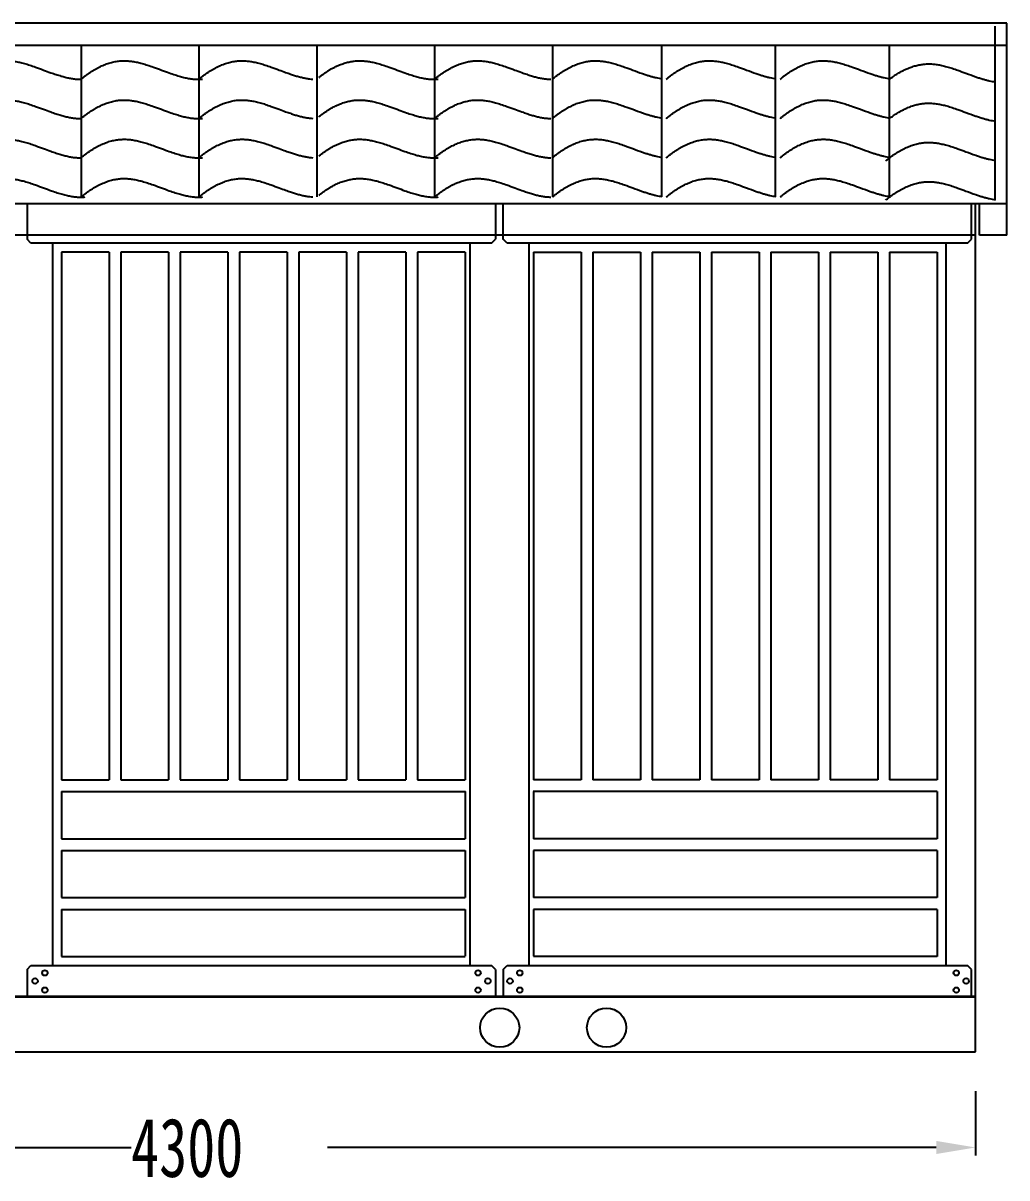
# Model space of a CAD drawing. Extents: x 1225 to 6895, y 909 to 1228.
# Drawn here: x 4703.1 to 4765.8, y 1105.5 to 1179 of the extents above; entities that cross this region are included whole.
import ezdxf

# ---------------------------------------------------------------- set-up
doc = ezdxf.new("R2010")
doc.units = 0
doc.layers.add('__2', color=6, linetype='CONTINUOUS')
doc.styles.add('GOLD___', font='', dxfattribs={"width": 0.7})
doc.styles.get('GOLD___').set_extended_font_data('SimSun')

msp = doc.modelspace()

# ---------------------------------------------------------------- linework, layer by layer
at = {"layer": '__2', "color": 7}
for p, q in [((4765.77, 1178.972), (4666.77, 1178.972)), ((4764.991, 1178.77), (4764.991, 1167.701)), ((4765.77, 1165.472), (4765.77, 1178.972)), ((4765.77, 1177.535), (4668.504, 1177.535)), ((4706.839, 1177.535), (4706.839, 1167.893)), ((4714.339, 1177.535), (4714.339, 1167.893)), ((4721.839, 1177.535), (4721.839, 1167.903)), ((4729.339, 1177.535), (4729.339, 1167.893)), ((4736.839, 1177.535), (4736.839, 1167.903)), ((4743.774, 1177.535), (4743.774, 1167.903)), ((4751.024, 1177.535), (4751.024, 1167.903)), ((4758.274, 1177.535), (4758.274, 1167.903)), ((4765.77, 1167.472), (4666.77, 1167.472)), ((4703.395, 1167.472), (4703.395, 1165.222)), ((4733.207, 1167.472), (4733.207, 1165.222)), ((4733.707, 1165.194), (4733.707, 1167.472)), ((4763.52, 1165.222), (4763.52, 1167.472)), ((4763.77, 1113.472), (4763.77, 1167.472)), ((4764.02, 1165.472), (4764.02, 1167.472)), ((4763.77, 1165.472), (4668.77, 1165.472)), ((4765.77, 1165.472), (4764.02, 1165.472)), ((4703.645, 1164.972), (4703.395, 1165.222)), ((4732.957, 1164.972), (4703.645, 1164.972)), ((4705.02, 1164.972), (4705.02, 1118.972)), ((4731.582, 1164.972), (4731.582, 1118.972)), ((4732.957, 1164.972), (4733.207, 1165.222)), ((4733.957, 1164.972), (4733.707, 1165.222)), ((4763.27, 1164.972), (4733.957, 1164.972)), ((4735.332, 1164.972), (4735.332, 1118.972)), ((4761.895, 1118.972), (4761.895, 1164.972)), ((4763.27, 1164.972), (4763.52, 1165.222)), ((4705.595, 1164.397), (4705.595, 1130.797)), ((4708.62, 1164.397), (4705.595, 1164.397)), ((4708.62, 1164.397), (4708.62, 1130.797)), ((4709.37, 1164.397), (4709.37, 1130.797)), ((4712.395, 1164.397), (4709.37, 1164.397)), ((4712.395, 1164.397), (4712.395, 1130.797)), ((4713.145, 1164.397), (4713.145, 1130.797)), ((4716.17, 1164.397), (4713.145, 1164.397)), ((4716.17, 1164.397), (4716.17, 1130.797)), ((4716.92, 1164.397), (4716.92, 1130.797)), ((4719.957, 1164.397), (4716.92, 1164.397)), ((4719.957, 1164.397), (4719.957, 1130.797)), ((4720.695, 1164.397), (4720.695, 1130.797)), ((4723.732, 1164.397), (4720.695, 1164.397)), ((4723.732, 1164.397), (4723.732, 1130.797)), ((4724.47, 1164.397), (4724.47, 1130.797)), ((4727.507, 1164.397), (4724.47, 1164.397)), ((4727.507, 1164.397), (4727.507, 1130.797)), ((4728.245, 1164.397), (4728.245, 1130.797)), ((4731.282, 1164.397), (4728.245, 1164.397)), ((4731.282, 1164.397), (4731.282, 1130.797)), ((4735.632, 1164.397), (4735.632, 1130.797)), ((4735.632, 1164.397), (4738.67, 1164.397)), ((4738.67, 1164.397), (4738.67, 1130.797)), ((4739.407, 1164.397), (4739.407, 1130.797)), ((4739.407, 1164.397), (4742.445, 1164.397)), ((4742.445, 1164.397), (4742.445, 1130.797)), ((4743.182, 1164.397), (4743.182, 1130.797)), ((4743.182, 1164.397), (4746.22, 1164.397)), ((4746.22, 1164.397), (4746.22, 1130.797)), ((4746.957, 1164.397), (4746.957, 1130.797)), ((4746.957, 1164.397), (4749.995, 1164.397)), ((4749.995, 1164.397), (4749.995, 1130.797)), ((4750.745, 1164.397), (4750.745, 1130.797)), ((4750.745, 1164.397), (4753.77, 1164.397)), ((4753.77, 1164.397), (4753.77, 1130.797)), ((4754.52, 1164.397), (4754.52, 1130.797)), ((4754.52, 1164.397), (4757.545, 1164.397)), ((4757.545, 1164.397), (4757.545, 1130.797)), ((4758.295, 1164.397), (4758.295, 1130.797)), ((4758.295, 1164.397), (4761.32, 1164.397)), ((4761.32, 1164.397), (4761.32, 1130.797)), ((4705.595, 1130.797), (4708.62, 1130.797)), ((4709.37, 1130.797), (4712.395, 1130.797)), ((4713.145, 1130.797), (4716.17, 1130.797)), ((4716.92, 1130.797), (4719.957, 1130.797)), ((4720.695, 1130.797), (4723.732, 1130.797)), ((4724.47, 1130.797), (4727.507, 1130.797)), ((4728.245, 1130.797), (4731.282, 1130.797)), ((4738.67, 1130.797), (4735.632, 1130.797)), ((4742.445, 1130.797), (4739.407, 1130.797)), ((4746.22, 1130.797), (4743.182, 1130.797)), ((4749.995, 1130.797), (4746.957, 1130.797)), ((4753.77, 1130.797), (4750.745, 1130.797)), ((4757.545, 1130.797), (4754.52, 1130.797)), ((4761.32, 1130.797), (4758.295, 1130.797)), ((4705.595, 1130.047), (4731.302, 1130.047)), ((4705.595, 1130.047), (4705.595, 1127.047)), ((4731.282, 1130.047), (4731.282, 1127.047)), ((4761.32, 1130.047), (4735.612, 1130.047)), ((4735.632, 1130.047), (4735.632, 1127.047)), ((4761.32, 1130.047), (4761.32, 1127.047)), ((4705.595, 1127.047), (4731.282, 1127.047)), ((4761.32, 1127.047), (4735.632, 1127.047)), ((4705.595, 1126.297), (4731.282, 1126.297)), ((4705.595, 1126.297), (4705.595, 1123.297)), ((4731.282, 1126.297), (4731.282, 1123.297)), ((4761.32, 1126.297), (4735.632, 1126.297)), ((4735.632, 1126.297), (4735.632, 1123.297)), ((4761.32, 1126.297), (4761.32, 1123.297)), ((4705.595, 1123.297), (4731.282, 1123.297)), ((4761.32, 1123.297), (4735.632, 1123.297)), ((4705.595, 1122.547), (4731.282, 1122.547)), ((4705.595, 1122.547), (4705.595, 1119.547)), ((4731.282, 1122.547), (4731.282, 1119.561)), ((4761.32, 1122.547), (4735.632, 1122.547)), ((4735.632, 1122.547), (4735.632, 1119.561)), ((4761.32, 1122.547), (4761.32, 1119.547)), ((4703.395, 1118.722), (4703.645, 1118.972)), ((4703.645, 1118.972), (4732.957, 1118.972)), ((4703.645, 1118.972), (4732.957, 1118.972)), ((4705.595, 1119.547), (4731.282, 1119.547)), ((4733.207, 1118.722), (4732.957, 1118.972)), ((4733.707, 1118.722), (4733.957, 1118.972)), ((4733.957, 1118.972), (4763.27, 1118.972)), ((4733.957, 1118.972), (4763.27, 1118.972)), ((4761.32, 1119.547), (4735.632, 1119.547)), ((4763.52, 1118.722), (4763.27, 1118.972)), ((4703.395, 1118.722), (4703.395, 1116.972)), ((4733.207, 1118.722), (4733.207, 1116.972)), ((4733.707, 1118.722), (4733.707, 1116.972)), ((4763.52, 1117.052), (4763.52, 1118.722)), ((4668.77, 1117.022), (4763.77, 1117.022)), ((4668.77, 1117.022), (4763.77, 1117.022)), ((4668.77, 1116.972), (4763.77, 1116.972)), ((4668.77, 1116.972), (4763.77, 1116.972)), ((4705.02, 1117.022), (4705.02, 1116.972)), ((4731.582, 1117.022), (4731.582, 1116.972)), ((4735.332, 1117.022), (4735.332, 1116.972)), ((4668.77, 1113.472), (4763.77, 1113.472))]:
    msp.add_line(p, q, dxfattribs=at)
at = {"layer": '__2'}
for p, q in [((4763.77, 1110.972), (4763.77, 1106.891)), ((4671.27, 1107.391), (4710.017, 1107.391)), ((4761.27, 1107.391), (4722.522, 1107.391))]:
    msp.add_line(p, q, dxfattribs=at)
at = {"layer": '__2', "color": 7}
for centre, radius in [((4704.531, 1118.506), 0.172), ((4732.104, 1118.506), 0.172), ((4734.763, 1118.506), 0.172), ((4762.546, 1118.506), 0.172), ((4703.906, 1117.988), 0.172), ((4704.531, 1117.413), 0.172), ((4732.104, 1117.413), 0.172), ((4732.729, 1117.988), 0.172), ((4734.137, 1117.988), 0.172), ((4734.763, 1117.413), 0.172), ((4762.546, 1117.413), 0.172), ((4763.172, 1117.988), 0.172), ((4733.484, 1115.021), 1.249), ((4740.286, 1115.021), 1.249)]:
    msp.add_circle(centre, radius, dxfattribs=at)
at = {"layer": '__2'}
for points, knots in [([(4699.339, 1175.403), (4699.387, 1175.443), (4699.484, 1175.525), (4699.633, 1175.641), (4699.784, 1175.752), (4699.938, 1175.856), (4700.093, 1175.955), (4700.25, 1176.047), (4700.407, 1176.132), (4700.564, 1176.21), (4700.721, 1176.281), (4700.878, 1176.344), (4701.034, 1176.4), (4701.189, 1176.448), (4701.342, 1176.489), (4701.494, 1176.522), (4701.645, 1176.547), (4701.788, 1176.563), (4701.926, 1176.573), (4702.059, 1176.576), (4702.194, 1176.573), (4702.332, 1176.565), (4702.473, 1176.552), (4702.669, 1176.525), (4702.921, 1176.478), (4703.238, 1176.399), (4703.578, 1176.296), (4703.985, 1176.157), (4704.432, 1175.99), (4704.866, 1175.829), (4705.233, 1175.701), (4705.54, 1175.604), (4705.824, 1175.527), (4706.093, 1175.467), (4706.352, 1175.424), (4706.599, 1175.398), (4706.76, 1175.395), (4706.839, 1175.393)], [0, 0, 0, 0, 0.189396, 0.378301, 0.566116, 0.752301, 0.936321, 1.117982, 1.296825, 1.472626, 1.64468, 1.813418, 1.97885, 2.141033, 2.299847, 2.455499, 2.608095, 2.757785, 2.888404, 3.021068, 3.156191, 3.294322, 3.435778, 3.581339, 3.887135, 4.205762, 4.558603, 4.953355, 5.49728, 5.987329, 6.343886, 6.663033, 6.951763, 7.229244, 7.489452, 7.73661, 7.973697, 7.973697, 7.973697, 7.973697]), ([(4706.839, 1175.403), (4706.887, 1175.443), (4706.984, 1175.525), (4707.133, 1175.641), (4707.284, 1175.752), (4707.438, 1175.856), (4707.593, 1175.955), (4707.75, 1176.047), (4707.907, 1176.132), (4708.064, 1176.21), (4708.221, 1176.281), (4708.378, 1176.344), (4708.534, 1176.4), (4708.689, 1176.448), (4708.842, 1176.489), (4708.994, 1176.522), (4709.145, 1176.547), (4709.288, 1176.563), (4709.426, 1176.573), (4709.559, 1176.576), (4709.694, 1176.573), (4709.832, 1176.565), (4709.973, 1176.552), (4710.169, 1176.525), (4710.421, 1176.478), (4710.738, 1176.399), (4711.078, 1176.296), (4711.485, 1176.157), (4711.946, 1175.985), (4712.406, 1175.814), (4712.808, 1175.676), (4713.144, 1175.574), (4713.456, 1175.495), (4713.705, 1175.447), (4713.898, 1175.42), (4714.038, 1175.405), (4714.174, 1175.396), (4714.307, 1175.393), (4714.438, 1175.394), (4714.525, 1175.4), (4714.568, 1175.403)], [0, 0, 0, 0, 0.189396, 0.378301, 0.566116, 0.752301, 0.936321, 1.117982, 1.296825, 1.472626, 1.64468, 1.813418, 1.97885, 2.141033, 2.299847, 2.455499, 2.608095, 2.757785, 2.888404, 3.021068, 3.156191, 3.294322, 3.435778, 3.581339, 3.887135, 4.205762, 4.558603, 4.953355, 5.49728, 6.034212, 6.423971, 6.772441, 7.087193, 7.389305, 7.533106, 7.672835, 7.80925, 7.942656, 8.073582, 8.202425, 8.202425, 8.202425, 8.202425]), ([(4714.339, 1175.403), (4714.387, 1175.443), (4714.484, 1175.525), (4714.633, 1175.641), (4714.784, 1175.752), (4714.938, 1175.856), (4715.093, 1175.955), (4715.25, 1176.047), (4715.407, 1176.132), (4715.564, 1176.21), (4715.721, 1176.281), (4715.878, 1176.344), (4716.034, 1176.4), (4716.189, 1176.448), (4716.342, 1176.489), (4716.494, 1176.522), (4716.645, 1176.547), (4716.788, 1176.563), (4716.926, 1176.573), (4717.059, 1176.576), (4717.194, 1176.573), (4717.332, 1176.565), (4717.473, 1176.552), (4717.669, 1176.525), (4717.921, 1176.478), (4718.238, 1176.399), (4718.578, 1176.296), (4718.985, 1176.157), (4719.415, 1175.997), (4719.821, 1175.845), (4720.148, 1175.73), (4720.422, 1175.64), (4720.676, 1175.566), (4720.916, 1175.505), (4721.146, 1175.458), (4721.366, 1175.422), (4721.51, 1175.409), (4721.581, 1175.403)], [0, 0, 0, 0, 0.189396, 0.378301, 0.566116, 0.752301, 0.936321, 1.117982, 1.296825, 1.472626, 1.64468, 1.813418, 1.97885, 2.141033, 2.299847, 2.455499, 2.608095, 2.757785, 2.888404, 3.021068, 3.156191, 3.294322, 3.435778, 3.581339, 3.887135, 4.205762, 4.558603, 4.953355, 5.49728, 5.934514, 6.253082, 6.538751, 6.797678, 7.046894, 7.280757, 7.502754, 7.7152, 7.7152, 7.7152, 7.7152]), ([(4721.968, 1175.511), (4722.015, 1175.548), (4722.108, 1175.622), (4722.25, 1175.727), (4722.395, 1175.828), (4722.541, 1175.923), (4722.689, 1176.012), (4722.837, 1176.095), (4722.985, 1176.172), (4723.134, 1176.242), (4723.282, 1176.306), (4723.43, 1176.363), (4723.577, 1176.414), (4723.723, 1176.458), (4723.868, 1176.495), (4724.011, 1176.525), (4724.153, 1176.548), (4724.291, 1176.564), (4724.426, 1176.573), (4724.559, 1176.576), (4724.694, 1176.573), (4724.832, 1176.565), (4724.973, 1176.552), (4725.169, 1176.525), (4725.421, 1176.478), (4725.738, 1176.399), (4726.078, 1176.296), (4726.485, 1176.157), (4726.946, 1175.985), (4727.406, 1175.814), (4727.808, 1175.676), (4728.144, 1175.574), (4728.456, 1175.495), (4728.705, 1175.447), (4728.898, 1175.42), (4729.038, 1175.405), (4729.174, 1175.396), (4729.307, 1175.393), (4729.438, 1175.394), (4729.525, 1175.4), (4729.568, 1175.403)], [0, 0, 0, 0, 0.178344, 0.355919, 0.532161, 0.706557, 0.878893, 1.048837, 1.216179, 1.380755, 1.542013, 1.700308, 1.855671, 2.008018, 2.157435, 2.304075, 2.447998, 2.589366, 2.719985, 2.852649, 2.987773, 3.125903, 3.26736, 3.412921, 3.718717, 4.037343, 4.390184, 4.784936, 5.328861, 5.865794, 6.255553, 6.604022, 6.918774, 7.220886, 7.364687, 7.504416, 7.640831, 7.774238, 7.905164, 8.034006, 8.034006, 8.034006, 8.034006]), ([(4729.399, 1175.453), (4729.446, 1175.492), (4729.541, 1175.57), (4729.687, 1175.681), (4729.835, 1175.787), (4729.986, 1175.887), (4730.137, 1175.982), (4730.29, 1176.069), (4730.443, 1176.151), (4730.597, 1176.225), (4730.75, 1176.293), (4730.902, 1176.353), (4731.054, 1176.406), (4731.204, 1176.453), (4731.354, 1176.491), (4731.502, 1176.523), (4731.649, 1176.547), (4731.79, 1176.563), (4731.926, 1176.573), (4732.059, 1176.576), (4732.194, 1176.573), (4732.332, 1176.565), (4732.473, 1176.552), (4732.669, 1176.525), (4732.921, 1176.478), (4733.238, 1176.399), (4733.578, 1176.296), (4733.985, 1176.157), (4734.425, 1175.993), (4734.847, 1175.836), (4735.197, 1175.713), (4735.49, 1175.619), (4735.762, 1175.543), (4736.019, 1175.482), (4736.265, 1175.437), (4736.501, 1175.406), (4736.655, 1175.399), (4736.731, 1175.395)], [0, 0, 0, 0, 0.184274, 0.36801, 0.550489, 0.731225, 0.909782, 1.085957, 1.259419, 1.430056, 1.597068, 1.761013, 1.921754, 2.079355, 2.233839, 2.385272, 2.533833, 2.67973, 2.810349, 2.943013, 3.078137, 3.216267, 3.357724, 3.503285, 3.809081, 4.127707, 4.480548, 4.875301, 5.419225, 5.887072, 6.227677, 6.532787, 6.809034, 7.074677, 7.323834, 7.560393, 7.787029, 7.787029, 7.787029, 7.787029]), ([(4736.839, 1175.403), (4736.887, 1175.443), (4736.984, 1175.525), (4737.133, 1175.641), (4737.284, 1175.752), (4737.438, 1175.856), (4737.593, 1175.955), (4737.75, 1176.047), (4737.907, 1176.132), (4738.064, 1176.21), (4738.221, 1176.281), (4738.378, 1176.344), (4738.534, 1176.4), (4738.689, 1176.448), (4738.842, 1176.489), (4738.994, 1176.522), (4739.145, 1176.547), (4739.288, 1176.563), (4739.426, 1176.573), (4739.559, 1176.576), (4739.694, 1176.573), (4739.832, 1176.565), (4739.973, 1176.552), (4740.169, 1176.525), (4740.421, 1176.478), (4740.738, 1176.399), (4741.078, 1176.296), (4741.485, 1176.157), (4741.985, 1175.971), (4742.439, 1175.801), (4742.799, 1175.68), (4743.02, 1175.611), (4743.23, 1175.552), (4743.43, 1175.503), (4743.622, 1175.462), (4743.748, 1175.442), (4743.81, 1175.432)], [0, 0, 0, 0, 0.189396, 0.378301, 0.566116, 0.752301, 0.936321, 1.117982, 1.296825, 1.472626, 1.64468, 1.813418, 1.97885, 2.141033, 2.299847, 2.455499, 2.608095, 2.757785, 2.888404, 3.021068, 3.156191, 3.294322, 3.435778, 3.581339, 3.887135, 4.205762, 4.558603, 4.953355, 5.49728, 6.157648, 6.407883, 6.635133, 6.854255, 7.060157, 7.255719, 7.442758, 7.442758, 7.442758, 7.442758]), ([(4744.089, 1175.403), (4744.137, 1175.443), (4744.234, 1175.525), (4744.383, 1175.641), (4744.534, 1175.752), (4744.688, 1175.856), (4744.843, 1175.955), (4745, 1176.047), (4745.157, 1176.132), (4745.314, 1176.21), (4745.471, 1176.281), (4745.628, 1176.344), (4745.784, 1176.4), (4745.939, 1176.448), (4746.092, 1176.489), (4746.244, 1176.522), (4746.395, 1176.547), (4746.538, 1176.563), (4746.676, 1176.573), (4746.809, 1176.576), (4746.944, 1176.573), (4747.082, 1176.565), (4747.223, 1176.552), (4747.419, 1176.525), (4747.671, 1176.478), (4747.988, 1176.399), (4748.328, 1176.296), (4748.735, 1176.157), (4749.235, 1175.971), (4749.689, 1175.801), (4750.049, 1175.68), (4750.27, 1175.611), (4750.48, 1175.552), (4750.68, 1175.503), (4750.872, 1175.462), (4750.998, 1175.442), (4751.06, 1175.432)], [0, 0, 0, 0, 0.189396, 0.378301, 0.566116, 0.752301, 0.936321, 1.117982, 1.296825, 1.472626, 1.64468, 1.813418, 1.97885, 2.141033, 2.299847, 2.455499, 2.608095, 2.757785, 2.888404, 3.021068, 3.156191, 3.294322, 3.435778, 3.581339, 3.887135, 4.205762, 4.558603, 4.953355, 5.49728, 6.157648, 6.407883, 6.635133, 6.854255, 7.060157, 7.255719, 7.442758, 7.442758, 7.442758, 7.442758]), ([(4751.339, 1175.403), (4751.387, 1175.443), (4751.484, 1175.525), (4751.633, 1175.641), (4751.784, 1175.752), (4751.938, 1175.856), (4752.093, 1175.955), (4752.25, 1176.047), (4752.407, 1176.132), (4752.564, 1176.21), (4752.721, 1176.281), (4752.878, 1176.344), (4753.034, 1176.4), (4753.189, 1176.448), (4753.342, 1176.489), (4753.494, 1176.522), (4753.645, 1176.547), (4753.788, 1176.563), (4753.926, 1176.573), (4754.059, 1176.576), (4754.194, 1176.573), (4754.332, 1176.565), (4754.473, 1176.552), (4754.669, 1176.525), (4754.921, 1176.478), (4755.238, 1176.399), (4755.578, 1176.296), (4755.985, 1176.157), (4756.485, 1175.971), (4756.939, 1175.801), (4757.299, 1175.68), (4757.52, 1175.611), (4757.73, 1175.552), (4757.93, 1175.503), (4758.122, 1175.462), (4758.248, 1175.442), (4758.31, 1175.432)], [0, 0, 0, 0, 0.189396, 0.378301, 0.566116, 0.752301, 0.936321, 1.117982, 1.296825, 1.472626, 1.64468, 1.813418, 1.97885, 2.141033, 2.299847, 2.455499, 2.608095, 2.757785, 2.888404, 3.021068, 3.156191, 3.294322, 3.435778, 3.581339, 3.887135, 4.205762, 4.558603, 4.953355, 5.49728, 6.157648, 6.407883, 6.635133, 6.854255, 7.060157, 7.255719, 7.442758, 7.442758, 7.442758, 7.442758]), ([(4758.274, 1175.38), (4758.365, 1175.449), (4758.5, 1175.551), (4758.687, 1175.676), (4758.828, 1175.764), (4758.97, 1175.847), (4759.112, 1175.924), (4759.255, 1175.996), (4759.398, 1176.061), (4759.54, 1176.121), (4759.682, 1176.174), (4759.822, 1176.221), (4759.962, 1176.262), (4760.101, 1176.297), (4760.239, 1176.325), (4760.376, 1176.347), (4760.51, 1176.362), (4760.642, 1176.371), (4760.775, 1176.374), (4760.91, 1176.372), (4761.048, 1176.364), (4761.19, 1176.35), (4761.385, 1176.324), (4761.638, 1176.276), (4761.954, 1176.197), (4762.294, 1176.094), (4762.702, 1175.955), (4763.201, 1175.769), (4763.656, 1175.6), (4764.015, 1175.478), (4764.237, 1175.409), (4764.446, 1175.35), (4764.647, 1175.301), (4764.839, 1175.26), (4764.965, 1175.24), (4765.027, 1175.231)], [0, 0, 0, 0, 0.340431, 0.508665, 0.675124, 0.839481, 1.001615, 1.161198, 1.318256, 1.472245, 1.623553, 1.772072, 1.917878, 2.061001, 2.201499, 2.339532, 2.47528, 2.605899, 2.738563, 2.873686, 3.011816, 3.153273, 3.298834, 3.60463, 3.923256, 4.276098, 4.67085, 5.214774, 5.875143, 6.125378, 6.352628, 6.571749, 6.777652, 6.973214, 7.160253, 7.160253, 7.160253, 7.160253]), ([(4699.339, 1172.903), (4699.387, 1172.943), (4699.484, 1173.025), (4699.633, 1173.141), (4699.784, 1173.252), (4699.938, 1173.356), (4700.093, 1173.455), (4700.25, 1173.547), (4700.407, 1173.632), (4700.564, 1173.71), (4700.721, 1173.781), (4700.878, 1173.844), (4701.034, 1173.9), (4701.189, 1173.948), (4701.342, 1173.989), (4701.494, 1174.022), (4701.645, 1174.047), (4701.788, 1174.063), (4701.926, 1174.073), (4702.059, 1174.076), (4702.194, 1174.073), (4702.332, 1174.065), (4702.473, 1174.052), (4702.669, 1174.025), (4702.921, 1173.978), (4703.238, 1173.899), (4703.578, 1173.796), (4703.985, 1173.657), (4704.432, 1173.49), (4704.866, 1173.329), (4705.233, 1173.201), (4705.54, 1173.104), (4705.824, 1173.027), (4706.093, 1172.967), (4706.352, 1172.924), (4706.599, 1172.898), (4706.76, 1172.895), (4706.839, 1172.893)], [0, 0, 0, 0, 0.189396, 0.378301, 0.566116, 0.752301, 0.936321, 1.117982, 1.296825, 1.472626, 1.64468, 1.813418, 1.97885, 2.141033, 2.299847, 2.455499, 2.608095, 2.757785, 2.888404, 3.021068, 3.156191, 3.294322, 3.435778, 3.581339, 3.887135, 4.205762, 4.558603, 4.953355, 5.49728, 5.987329, 6.343886, 6.663033, 6.951763, 7.229244, 7.489452, 7.73661, 7.973697, 7.973697, 7.973697, 7.973697]), ([(4706.839, 1172.903), (4706.887, 1172.943), (4706.984, 1173.025), (4707.133, 1173.141), (4707.284, 1173.252), (4707.438, 1173.356), (4707.593, 1173.455), (4707.75, 1173.547), (4707.907, 1173.632), (4708.064, 1173.71), (4708.221, 1173.781), (4708.378, 1173.844), (4708.534, 1173.9), (4708.689, 1173.948), (4708.842, 1173.989), (4708.994, 1174.022), (4709.145, 1174.047), (4709.288, 1174.063), (4709.426, 1174.073), (4709.559, 1174.076), (4709.694, 1174.073), (4709.832, 1174.065), (4709.973, 1174.052), (4710.169, 1174.025), (4710.421, 1173.978), (4710.738, 1173.899), (4711.078, 1173.796), (4711.485, 1173.657), (4711.946, 1173.485), (4712.406, 1173.314), (4712.808, 1173.176), (4713.144, 1173.074), (4713.456, 1172.995), (4713.705, 1172.947), (4713.898, 1172.92), (4714.038, 1172.905), (4714.174, 1172.896), (4714.307, 1172.893), (4714.438, 1172.894), (4714.525, 1172.9), (4714.568, 1172.903)], [0, 0, 0, 0, 0.189396, 0.378301, 0.566116, 0.752301, 0.936321, 1.117982, 1.296825, 1.472626, 1.64468, 1.813418, 1.97885, 2.141033, 2.299847, 2.455499, 2.608095, 2.757785, 2.888404, 3.021068, 3.156191, 3.294322, 3.435778, 3.581339, 3.887135, 4.205762, 4.558603, 4.953355, 5.49728, 6.034212, 6.423971, 6.772441, 7.087193, 7.389305, 7.533106, 7.672835, 7.80925, 7.942656, 8.073582, 8.202425, 8.202425, 8.202425, 8.202425]), ([(4714.339, 1172.903), (4714.387, 1172.943), (4714.484, 1173.025), (4714.633, 1173.141), (4714.784, 1173.252), (4714.938, 1173.356), (4715.093, 1173.455), (4715.25, 1173.547), (4715.407, 1173.632), (4715.564, 1173.71), (4715.721, 1173.781), (4715.878, 1173.844), (4716.034, 1173.9), (4716.189, 1173.948), (4716.342, 1173.989), (4716.494, 1174.022), (4716.645, 1174.047), (4716.788, 1174.063), (4716.926, 1174.073), (4717.059, 1174.076), (4717.194, 1174.073), (4717.332, 1174.065), (4717.473, 1174.052), (4717.669, 1174.025), (4717.921, 1173.978), (4718.238, 1173.899), (4718.578, 1173.796), (4718.985, 1173.657), (4719.415, 1173.497), (4719.821, 1173.345), (4720.148, 1173.23), (4720.422, 1173.14), (4720.676, 1173.066), (4720.916, 1173.005), (4721.146, 1172.958), (4721.366, 1172.922), (4721.51, 1172.909), (4721.581, 1172.903)], [0, 0, 0, 0, 0.189396, 0.378301, 0.566116, 0.752301, 0.936321, 1.117982, 1.296825, 1.472626, 1.64468, 1.813418, 1.97885, 2.141033, 2.299847, 2.455499, 2.608095, 2.757785, 2.888404, 3.021068, 3.156191, 3.294322, 3.435778, 3.581339, 3.887135, 4.205762, 4.558603, 4.953355, 5.49728, 5.934514, 6.253082, 6.538751, 6.797678, 7.046894, 7.280757, 7.502754, 7.7152, 7.7152, 7.7152, 7.7152]), ([(4721.968, 1173.011), (4722.015, 1173.048), (4722.108, 1173.122), (4722.25, 1173.227), (4722.395, 1173.328), (4722.541, 1173.423), (4722.689, 1173.512), (4722.837, 1173.595), (4722.985, 1173.672), (4723.134, 1173.742), (4723.282, 1173.806), (4723.43, 1173.863), (4723.577, 1173.914), (4723.723, 1173.958), (4723.868, 1173.995), (4724.011, 1174.025), (4724.153, 1174.048), (4724.291, 1174.064), (4724.426, 1174.073), (4724.559, 1174.076), (4724.694, 1174.073), (4724.832, 1174.065), (4724.973, 1174.052), (4725.169, 1174.025), (4725.421, 1173.978), (4725.738, 1173.899), (4726.078, 1173.796), (4726.485, 1173.657), (4726.946, 1173.485), (4727.406, 1173.314), (4727.808, 1173.176), (4728.144, 1173.074), (4728.456, 1172.995), (4728.705, 1172.947), (4728.898, 1172.92), (4729.038, 1172.905), (4729.174, 1172.896), (4729.307, 1172.893), (4729.438, 1172.894), (4729.525, 1172.9), (4729.568, 1172.903)], [0, 0, 0, 0, 0.178344, 0.355919, 0.532161, 0.706557, 0.878893, 1.048837, 1.216179, 1.380755, 1.542013, 1.700308, 1.855671, 2.008018, 2.157435, 2.304075, 2.447998, 2.589366, 2.719985, 2.852649, 2.987773, 3.125903, 3.26736, 3.412921, 3.718717, 4.037343, 4.390184, 4.784936, 5.328861, 5.865794, 6.255553, 6.604022, 6.918774, 7.220886, 7.364687, 7.504416, 7.640831, 7.774238, 7.905164, 8.034006, 8.034006, 8.034006, 8.034006]), ([(4729.399, 1172.953), (4729.446, 1172.992), (4729.541, 1173.07), (4729.687, 1173.181), (4729.835, 1173.287), (4729.986, 1173.387), (4730.137, 1173.482), (4730.29, 1173.569), (4730.443, 1173.651), (4730.597, 1173.725), (4730.75, 1173.793), (4730.902, 1173.853), (4731.054, 1173.906), (4731.204, 1173.953), (4731.354, 1173.991), (4731.502, 1174.023), (4731.649, 1174.047), (4731.79, 1174.063), (4731.926, 1174.073), (4732.059, 1174.076), (4732.194, 1174.073), (4732.332, 1174.065), (4732.473, 1174.052), (4732.669, 1174.025), (4732.921, 1173.978), (4733.238, 1173.899), (4733.578, 1173.796), (4733.985, 1173.657), (4734.425, 1173.493), (4734.847, 1173.336), (4735.197, 1173.213), (4735.49, 1173.119), (4735.762, 1173.043), (4736.019, 1172.982), (4736.265, 1172.937), (4736.501, 1172.906), (4736.655, 1172.899), (4736.731, 1172.895)], [0, 0, 0, 0, 0.184274, 0.36801, 0.550489, 0.731225, 0.909782, 1.085957, 1.259419, 1.430056, 1.597068, 1.761013, 1.921754, 2.079355, 2.233839, 2.385272, 2.533833, 2.67973, 2.810349, 2.943013, 3.078137, 3.216267, 3.357724, 3.503285, 3.809081, 4.127707, 4.480548, 4.875301, 5.419225, 5.887072, 6.227677, 6.532787, 6.809034, 7.074677, 7.323834, 7.560393, 7.787029, 7.787029, 7.787029, 7.787029]), ([(4736.839, 1172.903), (4736.887, 1172.943), (4736.984, 1173.025), (4737.133, 1173.141), (4737.284, 1173.252), (4737.438, 1173.356), (4737.593, 1173.455), (4737.75, 1173.547), (4737.907, 1173.632), (4738.064, 1173.71), (4738.221, 1173.781), (4738.378, 1173.844), (4738.534, 1173.9), (4738.689, 1173.948), (4738.842, 1173.989), (4738.994, 1174.022), (4739.145, 1174.047), (4739.288, 1174.063), (4739.426, 1174.073), (4739.559, 1174.076), (4739.694, 1174.073), (4739.832, 1174.065), (4739.973, 1174.052), (4740.169, 1174.025), (4740.421, 1173.978), (4740.738, 1173.899), (4741.078, 1173.796), (4741.485, 1173.657), (4741.985, 1173.471), (4742.439, 1173.301), (4742.799, 1173.18), (4743.02, 1173.111), (4743.23, 1173.052), (4743.43, 1173.003), (4743.622, 1172.962), (4743.748, 1172.942), (4743.81, 1172.932)], [0, 0, 0, 0, 0.189396, 0.378301, 0.566116, 0.752301, 0.936321, 1.117982, 1.296825, 1.472626, 1.64468, 1.813418, 1.97885, 2.141033, 2.299847, 2.455499, 2.608095, 2.757785, 2.888404, 3.021068, 3.156191, 3.294322, 3.435778, 3.581339, 3.887135, 4.205762, 4.558603, 4.953355, 5.49728, 6.157648, 6.407883, 6.635133, 6.854255, 7.060157, 7.255719, 7.442758, 7.442758, 7.442758, 7.442758]), ([(4744.089, 1172.903), (4744.137, 1172.943), (4744.234, 1173.025), (4744.383, 1173.141), (4744.534, 1173.252), (4744.688, 1173.356), (4744.843, 1173.455), (4745, 1173.547), (4745.157, 1173.632), (4745.314, 1173.71), (4745.471, 1173.781), (4745.628, 1173.844), (4745.784, 1173.9), (4745.939, 1173.948), (4746.092, 1173.989), (4746.244, 1174.022), (4746.395, 1174.047), (4746.538, 1174.063), (4746.676, 1174.073), (4746.809, 1174.076), (4746.944, 1174.073), (4747.082, 1174.065), (4747.223, 1174.052), (4747.419, 1174.025), (4747.671, 1173.978), (4747.988, 1173.899), (4748.328, 1173.796), (4748.735, 1173.657), (4749.235, 1173.471), (4749.689, 1173.301), (4750.049, 1173.18), (4750.27, 1173.111), (4750.48, 1173.052), (4750.68, 1173.003), (4750.872, 1172.962), (4750.998, 1172.942), (4751.06, 1172.932)], [0, 0, 0, 0, 0.189396, 0.378301, 0.566116, 0.752301, 0.936321, 1.117982, 1.296825, 1.472626, 1.64468, 1.813418, 1.97885, 2.141033, 2.299847, 2.455499, 2.608095, 2.757785, 2.888404, 3.021068, 3.156191, 3.294322, 3.435778, 3.581339, 3.887135, 4.205762, 4.558603, 4.953355, 5.49728, 6.157648, 6.407883, 6.635133, 6.854255, 7.060157, 7.255719, 7.442758, 7.442758, 7.442758, 7.442758]), ([(4751.339, 1172.903), (4751.387, 1172.943), (4751.484, 1173.025), (4751.633, 1173.141), (4751.784, 1173.252), (4751.938, 1173.356), (4752.093, 1173.455), (4752.25, 1173.547), (4752.407, 1173.632), (4752.564, 1173.71), (4752.721, 1173.781), (4752.878, 1173.844), (4753.034, 1173.9), (4753.189, 1173.948), (4753.342, 1173.989), (4753.494, 1174.022), (4753.645, 1174.047), (4753.788, 1174.063), (4753.926, 1174.073), (4754.059, 1174.076), (4754.194, 1174.073), (4754.332, 1174.065), (4754.473, 1174.052), (4754.669, 1174.025), (4754.921, 1173.978), (4755.238, 1173.899), (4755.578, 1173.796), (4755.985, 1173.657), (4756.485, 1173.471), (4756.939, 1173.301), (4757.299, 1173.18), (4757.52, 1173.111), (4757.73, 1173.052), (4757.93, 1173.003), (4758.122, 1172.962), (4758.248, 1172.942), (4758.31, 1172.932)], [0, 0, 0, 0, 0.189396, 0.378301, 0.566116, 0.752301, 0.936321, 1.117982, 1.296825, 1.472626, 1.64468, 1.813418, 1.97885, 2.141033, 2.299847, 2.455499, 2.608095, 2.757785, 2.888404, 3.021068, 3.156191, 3.294322, 3.435778, 3.581339, 3.887135, 4.205762, 4.558603, 4.953355, 5.49728, 6.157648, 6.407883, 6.635133, 6.854255, 7.060157, 7.255719, 7.442758, 7.442758, 7.442758, 7.442758]), ([(4758.274, 1172.88), (4758.365, 1172.949), (4758.5, 1173.051), (4758.687, 1173.176), (4758.828, 1173.264), (4758.97, 1173.347), (4759.112, 1173.424), (4759.255, 1173.496), (4759.398, 1173.561), (4759.54, 1173.621), (4759.682, 1173.674), (4759.822, 1173.721), (4759.962, 1173.762), (4760.101, 1173.797), (4760.239, 1173.825), (4760.376, 1173.847), (4760.51, 1173.862), (4760.642, 1173.871), (4760.775, 1173.874), (4760.91, 1173.872), (4761.048, 1173.864), (4761.19, 1173.85), (4761.385, 1173.824), (4761.638, 1173.776), (4761.954, 1173.697), (4762.294, 1173.594), (4762.702, 1173.455), (4763.201, 1173.269), (4763.656, 1173.1), (4764.015, 1172.978), (4764.237, 1172.909), (4764.446, 1172.85), (4764.647, 1172.801), (4764.839, 1172.76), (4764.965, 1172.74), (4765.027, 1172.731)], [0, 0, 0, 0, 0.340431, 0.508665, 0.675124, 0.839481, 1.001615, 1.161198, 1.318256, 1.472245, 1.623553, 1.772072, 1.917878, 2.061001, 2.201499, 2.339532, 2.47528, 2.605899, 2.738563, 2.873686, 3.011816, 3.153273, 3.298834, 3.60463, 3.923256, 4.276098, 4.67085, 5.214774, 5.875143, 6.125378, 6.352628, 6.571749, 6.777652, 6.973214, 7.160253, 7.160253, 7.160253, 7.160253]), ([(4699.339, 1170.403), (4699.387, 1170.443), (4699.484, 1170.525), (4699.633, 1170.641), (4699.784, 1170.752), (4699.938, 1170.856), (4700.093, 1170.955), (4700.25, 1171.047), (4700.407, 1171.132), (4700.564, 1171.21), (4700.721, 1171.281), (4700.878, 1171.344), (4701.034, 1171.4), (4701.189, 1171.448), (4701.342, 1171.489), (4701.494, 1171.522), (4701.645, 1171.547), (4701.788, 1171.563), (4701.926, 1171.573), (4702.059, 1171.576), (4702.194, 1171.573), (4702.332, 1171.565), (4702.473, 1171.552), (4702.669, 1171.525), (4702.921, 1171.478), (4703.238, 1171.399), (4703.578, 1171.296), (4703.985, 1171.157), (4704.432, 1170.99), (4704.866, 1170.829), (4705.233, 1170.701), (4705.54, 1170.604), (4705.824, 1170.527), (4706.093, 1170.467), (4706.352, 1170.424), (4706.599, 1170.398), (4706.76, 1170.395), (4706.839, 1170.393)], [0, 0, 0, 0, 0.189396, 0.378301, 0.566116, 0.752301, 0.936321, 1.117982, 1.296825, 1.472626, 1.64468, 1.813418, 1.97885, 2.141033, 2.299847, 2.455499, 2.608095, 2.757785, 2.888404, 3.021068, 3.156191, 3.294322, 3.435778, 3.581339, 3.887135, 4.205762, 4.558603, 4.953355, 5.49728, 5.987329, 6.343886, 6.663033, 6.951763, 7.229244, 7.489452, 7.73661, 7.973697, 7.973697, 7.973697, 7.973697]), ([(4706.839, 1170.403), (4706.887, 1170.443), (4706.984, 1170.525), (4707.133, 1170.641), (4707.284, 1170.752), (4707.438, 1170.856), (4707.593, 1170.955), (4707.75, 1171.047), (4707.907, 1171.132), (4708.064, 1171.21), (4708.221, 1171.281), (4708.378, 1171.344), (4708.534, 1171.4), (4708.689, 1171.448), (4708.842, 1171.489), (4708.994, 1171.522), (4709.145, 1171.547), (4709.288, 1171.563), (4709.426, 1171.573), (4709.559, 1171.576), (4709.694, 1171.573), (4709.832, 1171.565), (4709.973, 1171.552), (4710.169, 1171.525), (4710.421, 1171.478), (4710.738, 1171.399), (4711.078, 1171.296), (4711.485, 1171.157), (4711.946, 1170.985), (4712.406, 1170.814), (4712.808, 1170.676), (4713.144, 1170.574), (4713.456, 1170.495), (4713.705, 1170.447), (4713.898, 1170.42), (4714.038, 1170.405), (4714.174, 1170.396), (4714.307, 1170.393), (4714.438, 1170.394), (4714.525, 1170.4), (4714.568, 1170.403)], [0, 0, 0, 0, 0.189396, 0.378301, 0.566116, 0.752301, 0.936321, 1.117982, 1.296825, 1.472626, 1.64468, 1.813418, 1.97885, 2.141033, 2.299847, 2.455499, 2.608095, 2.757785, 2.888404, 3.021068, 3.156191, 3.294322, 3.435778, 3.581339, 3.887135, 4.205762, 4.558603, 4.953355, 5.49728, 6.034212, 6.423971, 6.772441, 7.087193, 7.389305, 7.533106, 7.672835, 7.80925, 7.942656, 8.073582, 8.202425, 8.202425, 8.202425, 8.202425]), ([(4714.339, 1170.403), (4714.387, 1170.443), (4714.484, 1170.525), (4714.633, 1170.641), (4714.784, 1170.752), (4714.938, 1170.856), (4715.093, 1170.955), (4715.25, 1171.047), (4715.407, 1171.132), (4715.564, 1171.21), (4715.721, 1171.281), (4715.878, 1171.344), (4716.034, 1171.4), (4716.189, 1171.448), (4716.342, 1171.489), (4716.494, 1171.522), (4716.645, 1171.547), (4716.788, 1171.563), (4716.926, 1171.573), (4717.059, 1171.576), (4717.194, 1171.573), (4717.332, 1171.565), (4717.473, 1171.552), (4717.669, 1171.525), (4717.921, 1171.478), (4718.238, 1171.399), (4718.578, 1171.296), (4718.985, 1171.157), (4719.415, 1170.997), (4719.821, 1170.845), (4720.148, 1170.73), (4720.422, 1170.64), (4720.676, 1170.566), (4720.916, 1170.505), (4721.146, 1170.458), (4721.366, 1170.422), (4721.51, 1170.409), (4721.581, 1170.403)], [0, 0, 0, 0, 0.189396, 0.378301, 0.566116, 0.752301, 0.936321, 1.117982, 1.296825, 1.472626, 1.64468, 1.813418, 1.97885, 2.141033, 2.299847, 2.455499, 2.608095, 2.757785, 2.888404, 3.021068, 3.156191, 3.294322, 3.435778, 3.581339, 3.887135, 4.205762, 4.558603, 4.953355, 5.49728, 5.934514, 6.253082, 6.538751, 6.797678, 7.046894, 7.280757, 7.502754, 7.7152, 7.7152, 7.7152, 7.7152]), ([(4721.968, 1170.511), (4722.015, 1170.548), (4722.108, 1170.622), (4722.25, 1170.727), (4722.395, 1170.828), (4722.541, 1170.923), (4722.689, 1171.012), (4722.837, 1171.095), (4722.985, 1171.172), (4723.134, 1171.242), (4723.282, 1171.306), (4723.43, 1171.363), (4723.577, 1171.414), (4723.723, 1171.458), (4723.868, 1171.495), (4724.011, 1171.525), (4724.153, 1171.548), (4724.291, 1171.564), (4724.426, 1171.573), (4724.559, 1171.576), (4724.694, 1171.573), (4724.832, 1171.565), (4724.973, 1171.552), (4725.169, 1171.525), (4725.421, 1171.478), (4725.738, 1171.399), (4726.078, 1171.296), (4726.485, 1171.157), (4726.946, 1170.985), (4727.406, 1170.814), (4727.808, 1170.676), (4728.144, 1170.574), (4728.456, 1170.495), (4728.705, 1170.447), (4728.898, 1170.42), (4729.038, 1170.405), (4729.174, 1170.396), (4729.307, 1170.393), (4729.438, 1170.394), (4729.525, 1170.4), (4729.568, 1170.403)], [0, 0, 0, 0, 0.178344, 0.355919, 0.532161, 0.706557, 0.878893, 1.048837, 1.216179, 1.380755, 1.542013, 1.700308, 1.855671, 2.008018, 2.157435, 2.304075, 2.447998, 2.589366, 2.719985, 2.852649, 2.987773, 3.125903, 3.26736, 3.412921, 3.718717, 4.037343, 4.390184, 4.784936, 5.328861, 5.865794, 6.255553, 6.604022, 6.918774, 7.220886, 7.364687, 7.504416, 7.640831, 7.774238, 7.905164, 8.034006, 8.034006, 8.034006, 8.034006]), ([(4729.399, 1170.453), (4729.446, 1170.492), (4729.541, 1170.57), (4729.687, 1170.681), (4729.835, 1170.787), (4729.986, 1170.887), (4730.137, 1170.982), (4730.29, 1171.069), (4730.443, 1171.151), (4730.597, 1171.225), (4730.75, 1171.293), (4730.902, 1171.353), (4731.054, 1171.406), (4731.204, 1171.453), (4731.354, 1171.491), (4731.502, 1171.523), (4731.649, 1171.547), (4731.79, 1171.563), (4731.926, 1171.573), (4732.059, 1171.576), (4732.194, 1171.573), (4732.332, 1171.565), (4732.473, 1171.552), (4732.669, 1171.525), (4732.921, 1171.478), (4733.238, 1171.399), (4733.578, 1171.296), (4733.985, 1171.157), (4734.425, 1170.993), (4734.847, 1170.836), (4735.197, 1170.713), (4735.49, 1170.619), (4735.762, 1170.543), (4736.019, 1170.482), (4736.265, 1170.437), (4736.501, 1170.406), (4736.655, 1170.399), (4736.731, 1170.395)], [0, 0, 0, 0, 0.184274, 0.36801, 0.550489, 0.731225, 0.909782, 1.085957, 1.259419, 1.430056, 1.597068, 1.761013, 1.921754, 2.079355, 2.233839, 2.385272, 2.533833, 2.67973, 2.810349, 2.943013, 3.078137, 3.216267, 3.357724, 3.503285, 3.809081, 4.127707, 4.480548, 4.875301, 5.419225, 5.887072, 6.227677, 6.532787, 6.809034, 7.074677, 7.323834, 7.560393, 7.787029, 7.787029, 7.787029, 7.787029]), ([(4736.839, 1170.403), (4736.887, 1170.443), (4736.984, 1170.525), (4737.133, 1170.641), (4737.284, 1170.752), (4737.438, 1170.856), (4737.593, 1170.955), (4737.75, 1171.047), (4737.907, 1171.132), (4738.064, 1171.21), (4738.221, 1171.281), (4738.378, 1171.344), (4738.534, 1171.4), (4738.689, 1171.448), (4738.842, 1171.489), (4738.994, 1171.522), (4739.145, 1171.547), (4739.288, 1171.563), (4739.426, 1171.573), (4739.559, 1171.576), (4739.694, 1171.573), (4739.832, 1171.565), (4739.973, 1171.552), (4740.169, 1171.525), (4740.421, 1171.478), (4740.738, 1171.399), (4741.078, 1171.296), (4741.485, 1171.157), (4741.985, 1170.971), (4742.439, 1170.801), (4742.799, 1170.68), (4743.02, 1170.611), (4743.23, 1170.552), (4743.43, 1170.503), (4743.622, 1170.462), (4743.748, 1170.442), (4743.81, 1170.432)], [0, 0, 0, 0, 0.189396, 0.378301, 0.566116, 0.752301, 0.936321, 1.117982, 1.296825, 1.472626, 1.64468, 1.813418, 1.97885, 2.141033, 2.299847, 2.455499, 2.608095, 2.757785, 2.888404, 3.021068, 3.156191, 3.294322, 3.435778, 3.581339, 3.887135, 4.205762, 4.558603, 4.953355, 5.49728, 6.157648, 6.407883, 6.635133, 6.854255, 7.060157, 7.255719, 7.442758, 7.442758, 7.442758, 7.442758]), ([(4744.089, 1170.403), (4744.137, 1170.443), (4744.234, 1170.525), (4744.383, 1170.641), (4744.534, 1170.752), (4744.688, 1170.856), (4744.843, 1170.955), (4745, 1171.047), (4745.157, 1171.132), (4745.314, 1171.21), (4745.471, 1171.281), (4745.628, 1171.344), (4745.784, 1171.4), (4745.939, 1171.448), (4746.092, 1171.489), (4746.244, 1171.522), (4746.395, 1171.547), (4746.538, 1171.563), (4746.676, 1171.573), (4746.809, 1171.576), (4746.944, 1171.573), (4747.082, 1171.565), (4747.223, 1171.552), (4747.419, 1171.525), (4747.671, 1171.478), (4747.988, 1171.399), (4748.328, 1171.296), (4748.735, 1171.157), (4749.235, 1170.971), (4749.689, 1170.801), (4750.049, 1170.68), (4750.27, 1170.611), (4750.48, 1170.552), (4750.68, 1170.503), (4750.872, 1170.462), (4750.998, 1170.442), (4751.06, 1170.432)], [0, 0, 0, 0, 0.189396, 0.378301, 0.566116, 0.752301, 0.936321, 1.117982, 1.296825, 1.472626, 1.64468, 1.813418, 1.97885, 2.141033, 2.299847, 2.455499, 2.608095, 2.757785, 2.888404, 3.021068, 3.156191, 3.294322, 3.435778, 3.581339, 3.887135, 4.205762, 4.558603, 4.953355, 5.49728, 6.157648, 6.407883, 6.635133, 6.854255, 7.060157, 7.255719, 7.442758, 7.442758, 7.442758, 7.442758]), ([(4751.339, 1170.403), (4751.387, 1170.443), (4751.484, 1170.525), (4751.633, 1170.641), (4751.784, 1170.752), (4751.938, 1170.856), (4752.093, 1170.955), (4752.25, 1171.047), (4752.407, 1171.132), (4752.564, 1171.21), (4752.721, 1171.281), (4752.878, 1171.344), (4753.034, 1171.4), (4753.189, 1171.448), (4753.342, 1171.489), (4753.494, 1171.522), (4753.645, 1171.547), (4753.788, 1171.563), (4753.926, 1171.573), (4754.059, 1171.576), (4754.194, 1171.573), (4754.332, 1171.565), (4754.473, 1171.552), (4754.669, 1171.525), (4754.921, 1171.478), (4755.238, 1171.399), (4755.578, 1171.296), (4755.985, 1171.157), (4756.485, 1170.971), (4756.939, 1170.801), (4757.299, 1170.68), (4757.52, 1170.611), (4757.73, 1170.552), (4757.93, 1170.503), (4758.122, 1170.462), (4758.248, 1170.442), (4758.31, 1170.432)], [0, 0, 0, 0, 0.189396, 0.378301, 0.566116, 0.752301, 0.936321, 1.117982, 1.296825, 1.472626, 1.64468, 1.813418, 1.97885, 2.141033, 2.299847, 2.455499, 2.608095, 2.757785, 2.888404, 3.021068, 3.156191, 3.294322, 3.435778, 3.581339, 3.887135, 4.205762, 4.558603, 4.953355, 5.49728, 6.157648, 6.407883, 6.635133, 6.854255, 7.060157, 7.255719, 7.442758, 7.442758, 7.442758, 7.442758]), ([(4758.056, 1170.201), (4758.104, 1170.242), (4758.2, 1170.323), (4758.349, 1170.439), (4758.501, 1170.55), (4758.654, 1170.655), (4758.81, 1170.753), (4758.966, 1170.845), (4759.123, 1170.93), (4759.281, 1171.008), (4759.438, 1171.079), (4759.594, 1171.142), (4759.75, 1171.198), (4759.905, 1171.246), (4760.059, 1171.287), (4760.211, 1171.32), (4760.362, 1171.345), (4760.505, 1171.362), (4760.642, 1171.371), (4760.775, 1171.374), (4760.91, 1171.372), (4761.048, 1171.364), (4761.19, 1171.35), (4761.385, 1171.324), (4761.638, 1171.276), (4761.954, 1171.197), (4762.294, 1171.094), (4762.702, 1170.955), (4763.201, 1170.769), (4763.656, 1170.6), (4764.015, 1170.478), (4764.237, 1170.409), (4764.446, 1170.35), (4764.647, 1170.301), (4764.839, 1170.26), (4764.965, 1170.24), (4765.027, 1170.231)], [0, 0, 0, 0, 0.189396, 0.378301, 0.566116, 0.752301, 0.936321, 1.117982, 1.296825, 1.472626, 1.64468, 1.813418, 1.97885, 2.141033, 2.299847, 2.455499, 2.608095, 2.757785, 2.888404, 3.021068, 3.156191, 3.294322, 3.435778, 3.581339, 3.887135, 4.205762, 4.558603, 4.953355, 5.49728, 6.157648, 6.407883, 6.635133, 6.854255, 7.060157, 7.255719, 7.442758, 7.442758, 7.442758, 7.442758]), ([(4699.339, 1167.903), (4699.387, 1167.943), (4699.484, 1168.025), (4699.633, 1168.141), (4699.784, 1168.252), (4699.938, 1168.356), (4700.093, 1168.455), (4700.25, 1168.547), (4700.407, 1168.632), (4700.564, 1168.71), (4700.721, 1168.781), (4700.878, 1168.844), (4701.034, 1168.9), (4701.189, 1168.948), (4701.342, 1168.989), (4701.494, 1169.022), (4701.645, 1169.047), (4701.788, 1169.063), (4701.926, 1169.073), (4702.059, 1169.076), (4702.194, 1169.073), (4702.332, 1169.065), (4702.473, 1169.052), (4702.669, 1169.025), (4702.921, 1168.978), (4703.238, 1168.899), (4703.578, 1168.796), (4703.985, 1168.657), (4704.446, 1168.485), (4704.906, 1168.314), (4705.308, 1168.176), (4705.644, 1168.074), (4705.956, 1167.995), (4706.205, 1167.947), (4706.398, 1167.92), (4706.538, 1167.905), (4706.674, 1167.896), (4706.807, 1167.893), (4706.938, 1167.894), (4707.025, 1167.9), (4707.068, 1167.903)], [0, 0, 0, 0, 0.189396, 0.378301, 0.566116, 0.752301, 0.936321, 1.117982, 1.296825, 1.472626, 1.64468, 1.813418, 1.97885, 2.141033, 2.299847, 2.455499, 2.608095, 2.757785, 2.888404, 3.021068, 3.156191, 3.294322, 3.435778, 3.581339, 3.887135, 4.205762, 4.558603, 4.953355, 5.49728, 6.034212, 6.423971, 6.772441, 7.087193, 7.389305, 7.533106, 7.672835, 7.80925, 7.942656, 8.073582, 8.202425, 8.202425, 8.202425, 8.202425]), ([(4706.839, 1167.903), (4706.887, 1167.943), (4706.984, 1168.025), (4707.133, 1168.141), (4707.284, 1168.252), (4707.438, 1168.356), (4707.593, 1168.455), (4707.75, 1168.547), (4707.907, 1168.632), (4708.064, 1168.71), (4708.221, 1168.781), (4708.378, 1168.844), (4708.534, 1168.9), (4708.689, 1168.948), (4708.842, 1168.989), (4708.994, 1169.022), (4709.145, 1169.047), (4709.288, 1169.063), (4709.426, 1169.073), (4709.559, 1169.076), (4709.694, 1169.073), (4709.832, 1169.065), (4709.973, 1169.052), (4710.169, 1169.025), (4710.421, 1168.978), (4710.738, 1168.899), (4711.078, 1168.796), (4711.485, 1168.657), (4711.946, 1168.485), (4712.406, 1168.314), (4712.808, 1168.176), (4713.144, 1168.074), (4713.456, 1167.995), (4713.705, 1167.947), (4713.898, 1167.92), (4714.038, 1167.905), (4714.174, 1167.896), (4714.307, 1167.893), (4714.438, 1167.894), (4714.525, 1167.9), (4714.568, 1167.903)], [0, 0, 0, 0, 0.189396, 0.378301, 0.566116, 0.752301, 0.936321, 1.117982, 1.296825, 1.472626, 1.64468, 1.813418, 1.97885, 2.141033, 2.299847, 2.455499, 2.608095, 2.757785, 2.888404, 3.021068, 3.156191, 3.294322, 3.435778, 3.581339, 3.887135, 4.205762, 4.558603, 4.953355, 5.49728, 6.034212, 6.423971, 6.772441, 7.087193, 7.389305, 7.533106, 7.672835, 7.80925, 7.942656, 8.073582, 8.202425, 8.202425, 8.202425, 8.202425]), ([(4714.339, 1167.903), (4714.387, 1167.943), (4714.484, 1168.025), (4714.633, 1168.141), (4714.784, 1168.252), (4714.938, 1168.356), (4715.093, 1168.455), (4715.25, 1168.547), (4715.407, 1168.632), (4715.564, 1168.71), (4715.721, 1168.781), (4715.878, 1168.844), (4716.034, 1168.9), (4716.189, 1168.948), (4716.342, 1168.989), (4716.494, 1169.022), (4716.645, 1169.047), (4716.788, 1169.063), (4716.926, 1169.073), (4717.059, 1169.076), (4717.194, 1169.073), (4717.332, 1169.065), (4717.473, 1169.052), (4717.669, 1169.025), (4717.921, 1168.978), (4718.238, 1168.899), (4718.578, 1168.796), (4718.985, 1168.657), (4719.415, 1168.497), (4719.821, 1168.345), (4720.148, 1168.23), (4720.422, 1168.14), (4720.676, 1168.066), (4720.916, 1168.005), (4721.146, 1167.958), (4721.366, 1167.922), (4721.51, 1167.909), (4721.581, 1167.903)], [0, 0, 0, 0, 0.189396, 0.378301, 0.566116, 0.752301, 0.936321, 1.117982, 1.296825, 1.472626, 1.64468, 1.813418, 1.97885, 2.141033, 2.299847, 2.455499, 2.608095, 2.757785, 2.888404, 3.021068, 3.156191, 3.294322, 3.435778, 3.581339, 3.887135, 4.205762, 4.558603, 4.953355, 5.49728, 5.934514, 6.253082, 6.538751, 6.797678, 7.046894, 7.280757, 7.502754, 7.7152, 7.7152, 7.7152, 7.7152]), ([(4721.968, 1168.011), (4722.015, 1168.048), (4722.108, 1168.122), (4722.25, 1168.227), (4722.395, 1168.328), (4722.541, 1168.423), (4722.689, 1168.512), (4722.837, 1168.595), (4722.985, 1168.672), (4723.134, 1168.742), (4723.282, 1168.806), (4723.43, 1168.863), (4723.577, 1168.914), (4723.723, 1168.958), (4723.868, 1168.995), (4724.011, 1169.025), (4724.153, 1169.048), (4724.291, 1169.064), (4724.426, 1169.073), (4724.559, 1169.076), (4724.694, 1169.073), (4724.832, 1169.065), (4724.973, 1169.052), (4725.169, 1169.025), (4725.421, 1168.978), (4725.738, 1168.899), (4726.078, 1168.796), (4726.485, 1168.657), (4726.946, 1168.485), (4727.406, 1168.314), (4727.808, 1168.176), (4728.144, 1168.074), (4728.456, 1167.995), (4728.705, 1167.947), (4728.898, 1167.92), (4729.038, 1167.905), (4729.174, 1167.896), (4729.307, 1167.893), (4729.438, 1167.894), (4729.525, 1167.9), (4729.568, 1167.903)], [0, 0, 0, 0, 0.178344, 0.355919, 0.532161, 0.706557, 0.878893, 1.048837, 1.216179, 1.380755, 1.542013, 1.700308, 1.855671, 2.008018, 2.157435, 2.304075, 2.447998, 2.589366, 2.719985, 2.852649, 2.987773, 3.125903, 3.26736, 3.412921, 3.718717, 4.037343, 4.390184, 4.784936, 5.328861, 5.865794, 6.255553, 6.604022, 6.918774, 7.220886, 7.364687, 7.504416, 7.640831, 7.774238, 7.905164, 8.034006, 8.034006, 8.034006, 8.034006]), ([(4729.399, 1167.953), (4729.446, 1167.992), (4729.541, 1168.07), (4729.687, 1168.181), (4729.835, 1168.287), (4729.986, 1168.387), (4730.137, 1168.482), (4730.29, 1168.569), (4730.443, 1168.651), (4730.597, 1168.725), (4730.75, 1168.793), (4730.902, 1168.853), (4731.054, 1168.906), (4731.204, 1168.953), (4731.354, 1168.991), (4731.502, 1169.023), (4731.649, 1169.047), (4731.79, 1169.063), (4731.926, 1169.073), (4732.059, 1169.076), (4732.194, 1169.073), (4732.332, 1169.065), (4732.473, 1169.052), (4732.669, 1169.025), (4732.921, 1168.978), (4733.238, 1168.899), (4733.578, 1168.796), (4733.985, 1168.657), (4734.425, 1168.493), (4734.847, 1168.336), (4735.197, 1168.213), (4735.49, 1168.119), (4735.762, 1168.043), (4736.019, 1167.982), (4736.265, 1167.937), (4736.501, 1167.906), (4736.655, 1167.899), (4736.731, 1167.895)], [0, 0, 0, 0, 0.184274, 0.36801, 0.550489, 0.731225, 0.909782, 1.085957, 1.259419, 1.430056, 1.597068, 1.761013, 1.921754, 2.079355, 2.233839, 2.385272, 2.533833, 2.67973, 2.810349, 2.943013, 3.078137, 3.216267, 3.357724, 3.503285, 3.809081, 4.127707, 4.480548, 4.875301, 5.419225, 5.887072, 6.227677, 6.532787, 6.809034, 7.074677, 7.323834, 7.560393, 7.787029, 7.787029, 7.787029, 7.787029]), ([(4736.839, 1167.903), (4736.887, 1167.943), (4736.984, 1168.025), (4737.133, 1168.141), (4737.284, 1168.252), (4737.438, 1168.356), (4737.593, 1168.455), (4737.75, 1168.547), (4737.907, 1168.632), (4738.064, 1168.71), (4738.221, 1168.781), (4738.378, 1168.844), (4738.534, 1168.9), (4738.689, 1168.948), (4738.842, 1168.989), (4738.994, 1169.022), (4739.145, 1169.047), (4739.288, 1169.063), (4739.426, 1169.073), (4739.559, 1169.076), (4739.694, 1169.073), (4739.832, 1169.065), (4739.973, 1169.052), (4740.169, 1169.025), (4740.421, 1168.978), (4740.738, 1168.899), (4741.078, 1168.796), (4741.485, 1168.657), (4741.985, 1168.471), (4742.439, 1168.301), (4742.799, 1168.18), (4743.02, 1168.111), (4743.23, 1168.052), (4743.43, 1168.003), (4743.622, 1167.962), (4743.748, 1167.942), (4743.81, 1167.932)], [0, 0, 0, 0, 0.189396, 0.378301, 0.566116, 0.752301, 0.936321, 1.117982, 1.296825, 1.472626, 1.64468, 1.813418, 1.97885, 2.141033, 2.299847, 2.455499, 2.608095, 2.757785, 2.888404, 3.021068, 3.156191, 3.294322, 3.435778, 3.581339, 3.887135, 4.205762, 4.558603, 4.953355, 5.49728, 6.157648, 6.407883, 6.635133, 6.854255, 7.060157, 7.255719, 7.442758, 7.442758, 7.442758, 7.442758]), ([(4744.089, 1167.903), (4744.137, 1167.943), (4744.234, 1168.025), (4744.383, 1168.141), (4744.534, 1168.252), (4744.688, 1168.356), (4744.843, 1168.455), (4745, 1168.547), (4745.157, 1168.632), (4745.314, 1168.71), (4745.471, 1168.781), (4745.628, 1168.844), (4745.784, 1168.9), (4745.939, 1168.948), (4746.092, 1168.989), (4746.244, 1169.022), (4746.395, 1169.047), (4746.538, 1169.063), (4746.676, 1169.073), (4746.809, 1169.076), (4746.944, 1169.073), (4747.082, 1169.065), (4747.223, 1169.052), (4747.419, 1169.025), (4747.671, 1168.978), (4747.988, 1168.899), (4748.328, 1168.796), (4748.735, 1168.657), (4749.235, 1168.471), (4749.689, 1168.301), (4750.049, 1168.18), (4750.27, 1168.111), (4750.48, 1168.052), (4750.68, 1168.003), (4750.872, 1167.962), (4750.998, 1167.942), (4751.06, 1167.932)], [0, 0, 0, 0, 0.189396, 0.378301, 0.566116, 0.752301, 0.936321, 1.117982, 1.296825, 1.472626, 1.64468, 1.813418, 1.97885, 2.141033, 2.299847, 2.455499, 2.608095, 2.757785, 2.888404, 3.021068, 3.156191, 3.294322, 3.435778, 3.581339, 3.887135, 4.205762, 4.558603, 4.953355, 5.49728, 6.157648, 6.407883, 6.635133, 6.854255, 7.060157, 7.255719, 7.442758, 7.442758, 7.442758, 7.442758]), ([(4751.339, 1167.903), (4751.387, 1167.943), (4751.484, 1168.025), (4751.633, 1168.141), (4751.784, 1168.252), (4751.938, 1168.356), (4752.093, 1168.455), (4752.25, 1168.547), (4752.407, 1168.632), (4752.564, 1168.71), (4752.721, 1168.781), (4752.878, 1168.844), (4753.034, 1168.9), (4753.189, 1168.948), (4753.342, 1168.989), (4753.494, 1169.022), (4753.645, 1169.047), (4753.788, 1169.063), (4753.926, 1169.073), (4754.059, 1169.076), (4754.194, 1169.073), (4754.332, 1169.065), (4754.473, 1169.052), (4754.669, 1169.025), (4754.921, 1168.978), (4755.238, 1168.899), (4755.578, 1168.796), (4755.985, 1168.657), (4756.485, 1168.471), (4756.939, 1168.301), (4757.299, 1168.18), (4757.52, 1168.111), (4757.73, 1168.052), (4757.93, 1168.003), (4758.122, 1167.962), (4758.248, 1167.942), (4758.31, 1167.932)], [0, 0, 0, 0, 0.189396, 0.378301, 0.566116, 0.752301, 0.936321, 1.117982, 1.296825, 1.472626, 1.64468, 1.813418, 1.97885, 2.141033, 2.299847, 2.455499, 2.608095, 2.757785, 2.888404, 3.021068, 3.156191, 3.294322, 3.435778, 3.581339, 3.887135, 4.205762, 4.558603, 4.953355, 5.49728, 6.157648, 6.407883, 6.635133, 6.854255, 7.060157, 7.255719, 7.442758, 7.442758, 7.442758, 7.442758]), ([(4758.056, 1167.701), (4758.104, 1167.742), (4758.2, 1167.823), (4758.349, 1167.939), (4758.501, 1168.05), (4758.654, 1168.155), (4758.81, 1168.253), (4758.966, 1168.345), (4759.123, 1168.43), (4759.281, 1168.508), (4759.438, 1168.579), (4759.594, 1168.642), (4759.75, 1168.698), (4759.905, 1168.746), (4760.059, 1168.787), (4760.211, 1168.82), (4760.362, 1168.845), (4760.505, 1168.862), (4760.642, 1168.871), (4760.775, 1168.874), (4760.91, 1168.872), (4761.048, 1168.864), (4761.19, 1168.85), (4761.385, 1168.824), (4761.638, 1168.776), (4761.954, 1168.697), (4762.294, 1168.594), (4762.702, 1168.455), (4763.201, 1168.269), (4763.656, 1168.1), (4764.015, 1167.978), (4764.237, 1167.909), (4764.446, 1167.85), (4764.647, 1167.801), (4764.839, 1167.76), (4764.965, 1167.74), (4765.027, 1167.731)], [0, 0, 0, 0, 0.189396, 0.378301, 0.566116, 0.752301, 0.936321, 1.117982, 1.296825, 1.472626, 1.64468, 1.813418, 1.97885, 2.141033, 2.299847, 2.455499, 2.608095, 2.757785, 2.888404, 3.021068, 3.156191, 3.294322, 3.435778, 3.581339, 3.887135, 4.205762, 4.558603, 4.953355, 5.49728, 6.157648, 6.407883, 6.635133, 6.854255, 7.060157, 7.255719, 7.442758, 7.442758, 7.442758, 7.442758])]:
    msp.add_open_spline(points, degree=3, knots=knots, dxfattribs=at)
msp.add_solid([(4761.27, 1107.808), (4761.27, 1106.974), (4763.77, 1107.391)], dxfattribs=at)

# ---------------------------------------------------------------- texts
at = {"layer": '__2', "style": 'GOLD___', "width": 0.7}
msp.add_text('4300', height=3.75, dxfattribs=at).set_placement((4710.02, 1105.516))

doc.saveas('drawing.dxf')
